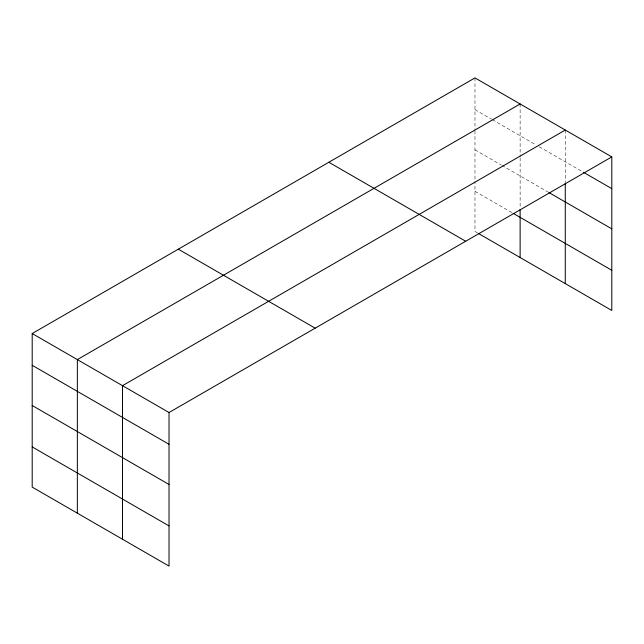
<?xml version="1.0" encoding="UTF-8"?>
<svg xmlns="http://www.w3.org/2000/svg" width="644" height="644" viewBox="0 0 644 644"><rect width="100%" height="100%" fill="white"/><g stroke="black" fill="none" stroke-linecap="round" stroke-linejoin="round"><path stroke-width="0.48" stroke-dasharray="3.22 2.42" d="M474.974 109.657L491.477 119.188M492.338 119.687L535.76 144.755M539.229 146.76L582.506 171.747M474.974 149.859L501.024 164.896M501.893 165.395L547.915 191.968M474.974 191.276L512.31 212.834M477.582 232.975L474.974 231.47L474.974 181.415M565.279 130.04L565.279 181.898M520.127 103.966L520.127 156.83M520.127 157.836L520.127 208.471M474.974 77.9L474.974 129.758M474.974 130.764L474.974 180.425"/><path stroke-width="0.97" d="M32.2 333.536L169.026 412.53L169.026 566.1L32.2 487.106L32.2 333.536L474.974 77.9L611.8 156.895L611.8 310.464L478.452 233.474M520.127 103.966L77.352 359.602L77.352 513.171M565.279 130.04L122.505 385.667L122.505 539.245M169.026 412.53L611.8 156.895M583.367 172.238L611.8 188.652M548.785 192.467L611.8 228.853M513.179 213.333L611.8 270.271M328.859 162.256L465.684 241.25M178.316 249.172L315.141 328.166M32.2 365.293L169.026 444.288M32.2 405.495L169.026 484.489M32.2 446.912L169.026 525.907M565.279 182.904L565.279 283.61M520.127 209.453L520.127 257.544"/></g></svg>
